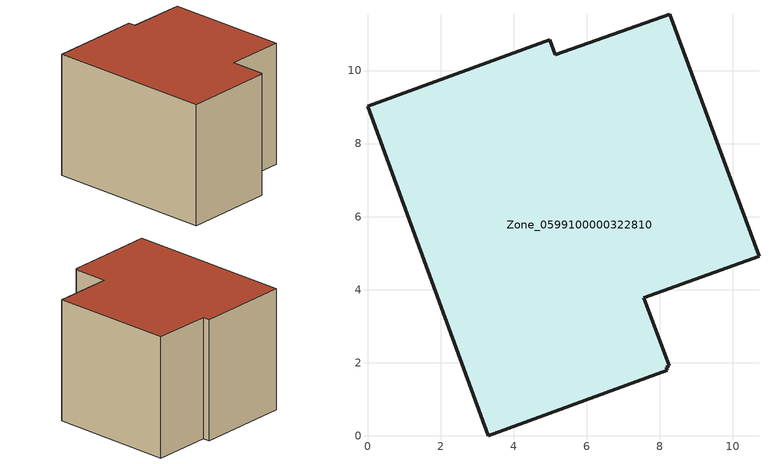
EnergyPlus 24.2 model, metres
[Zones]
Zone_0599100000322810
 floor ground (C_G): 3.31,0 0,9.02 4.99,10.84 5.14,10.43 8.28,11.54 10.72,4.92 7.56,3.78 8.27,1.91 8.18,1.88 8.21,1.79 z0
 wall outside (C_F): 5.14,10.43 4.99,10.84 0,9.02 3.31,0 8.21,1.79 8.18,1.88 8.27,1.91 7.56,3.78 10.72,4.92 8.28,11.54 5.14,10.43 z0:7.1
 roof outside (C_R): 8.21,1.79 8.18,1.88 8.27,1.91 7.56,3.78 10.72,4.92 8.28,11.54 5.14,10.43 4.99,10.84 0,9.02 3.31,0 z7.1
[BUILDING]
Pand.0599100000322810: North Axis=0; Terrain=City; Loads Convergence Tolerance Value=0.04; Temperature Convergence Tolerance Value=0.4; Solar Distribution=FullExterior; Maximum Number of Warmup Days=25; Minimum Number of Warmup Days=1
[Site:Location]
Rotterdam.The.Hague.AP_ZH_NLD Design_Conditions: Latitude=51.96; Longitude=4.45; Time Zone=1; Elevation=-4.5
[SITE:GROUNDTEMPERATURE:BUILDINGSURFACE]
18, 18, 18, 18, 18, 18, 18, 18, 18, 18, 18, 18
[MATERIAL] Thermal Absorptance=0.9; Solar Absorptance=0.7; Visible Absorptance=0.7
Name | Roughness | Thickness | Conductivity | Density | Specific Heat
G.TC.1975-1991 | MediumSmooth | 0.15 | 0.288461 | 540 | 1210
F.TC.1975-1991 | Rough | 0.3 | 0.230769 | 1920 | 840
R.TC.1975-1991 | MediumRough | 0.2 | 0.153846 | 1500 | 1000
[CONSTRUCTION]
C_G: G.TC.1975-1991
C_F: F.TC.1975-1991
C_R: R.TC.1975-1991
[ZONE]
Zone_0599100000322810: Type=1; Multiplier=1; Ceiling Height=Autocalculate; Volume=Autocalculate; Floor Area=autocalculate; Part of Total Floor Area=Yes
[ZONEINFILTRATION:DESIGNFLOWRATE]
Infil_Zone_0599100000322810: Zone or ZoneList or Space or SpaceList=Zone_0599100000322810; Schedule=AlwaysOn; Design Flow Rate Calculation Method=Flow/Area; Flow Rate per Floor Area=0.003; Constant Term Coefficient=1; Temperature Term Coefficient=0; Velocity Term Coefficient=0; Velocity Squared Term Coefficient=0
[HVACTEMPLATE:ZONE:IDEALLOADSAIRSYSTEM]
Zone_0599100000322810: Maximum Heating Supply Air Temperature=50; Minimum Cooling Supply Air Temperature=13; Maximum Heating Supply Air Humidity Ratio=0.0156; Minimum Cooling Supply Air Humidity Ratio=0.0077; Heating Limit=NoLimit; Cooling Limit=NoLimit; Dehumidification Control Type=ConstantSensibleHeatRatio; Cooling Sensible Heat Ratio=0.7; Dehumidification Setpoint=60; Humidification Control Type=None; Humidification Setpoint=30; Outdoor Air Method=None; Outdoor Air Flow Rate per Person=0.00944; Outdoor Air Flow Rate per Zone Floor Area=0; Outdoor Air Flow Rate per Zone=0; Demand Controlled Ventilation Type=None; Outdoor Air Economizer Type=NoEconomizer; Heat Recovery Type=None; Sensible Heat Recovery Effectiveness=0.7; Latent Heat Recovery Effectiveness=0.65
[ZONECONTROL:THERMOSTAT]
ThermostatControl_Zone_0599100000322810: Zone or ZoneList=Zone_0599100000322810; Control Type Schedule=DualSetpointControlType; Control 1=Thermostat_Zone_0599100000322810; Temperature Difference Between Cutout And Setpoint=0
[THERMOSTATSETPOINT:DUALSETPOINT]
Thermostat_Zone_0599100000322810: Heating Setpoint Temperature Schedule=HeatingSetpoint_Zone_0599100000322810; Cooling Setpoint Temperature Schedule=CoolingSetpoint_Zone_0599100000322810
[SCHEDULE:COMPACT]
HeatingSetpoint_Zone_0599100000322810: Through: 12/31, For: AllDays, Until: 24:00, 21
CoolingSetpoint_Zone_0599100000322810: Through: 12/31, For: AllDays, Until: 24:00, 24
DualSetpointControlType: Through: 12/31, For: AllDays, Until: 24:00, 4
AlwaysOn: Through: 12/31, For: AllDays, Until: 24:00, 1
